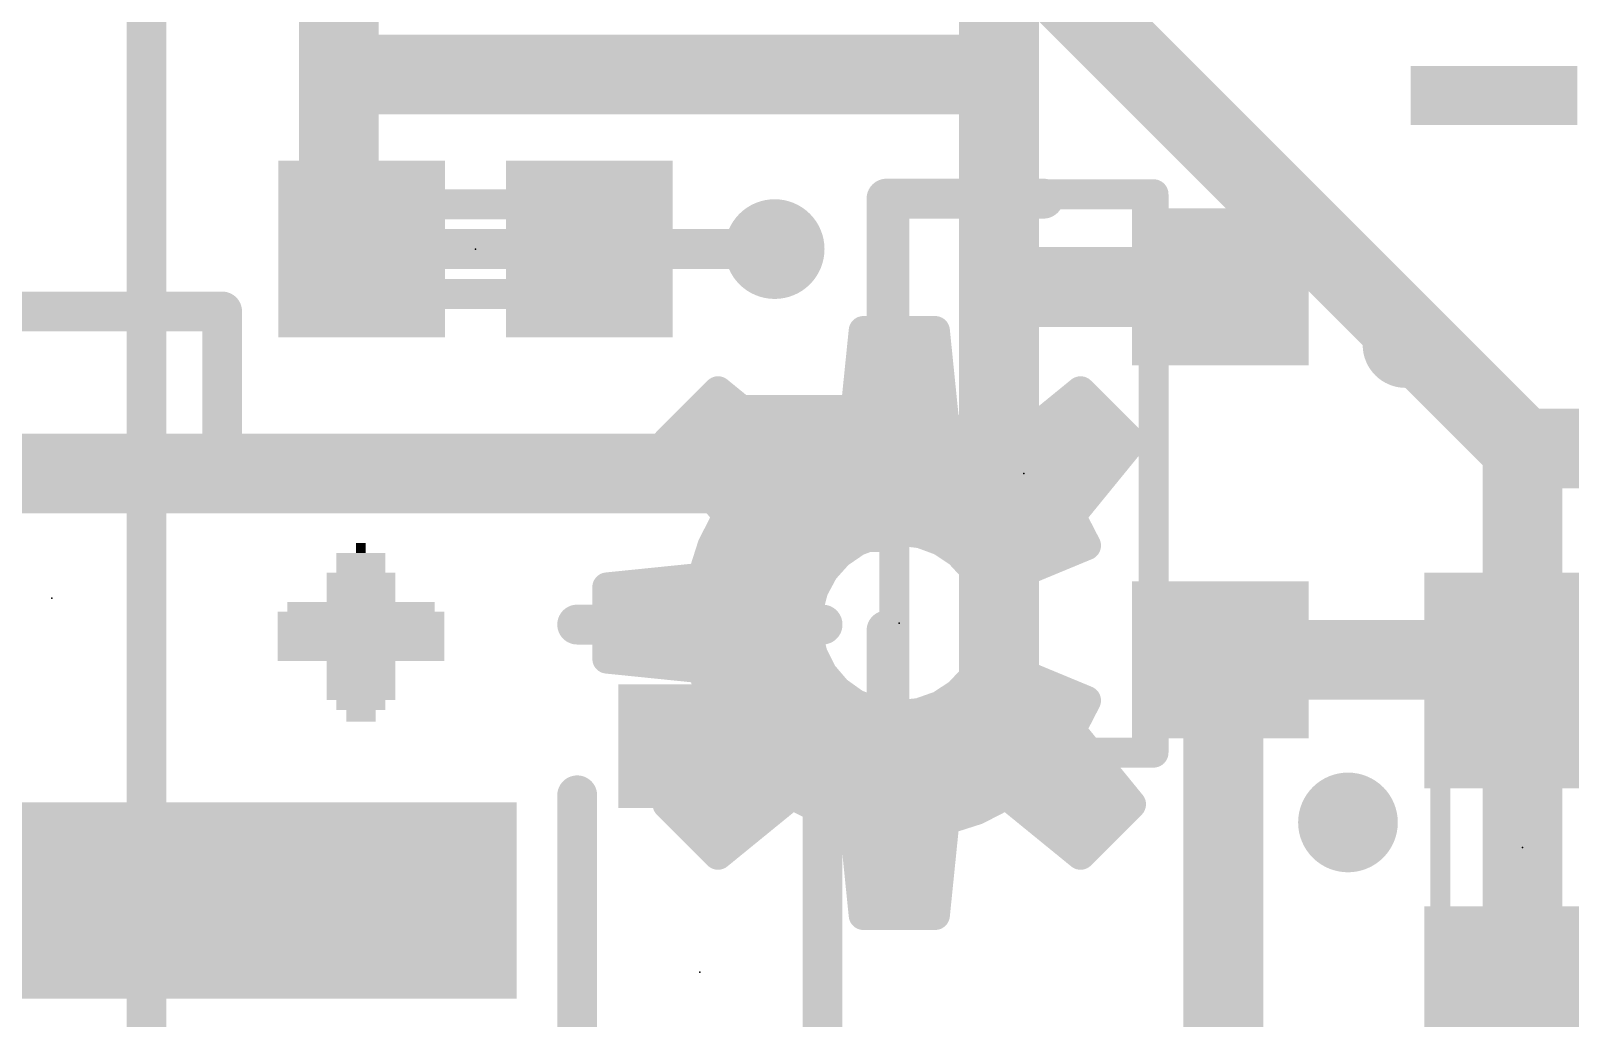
# Model space of a CAD drawing. Extents: x -33 to 53.6, y -19.6 to 58.5.
# Drawn here: x 7 to 14.85, y 18.18 to 23.21 of the extents above; entities that cross this region are included whole.
import ezdxf

# ---------------------------------------------------------------- set-up
doc = ezdxf.new("R2010")
doc.units = 0
for name, color, linetype in [('1', 12, 'CONTINUOUS'), ('16', 132, 'CONTINUOUS'), ('18', 110, 'CONTINUOUS'), ('21', 41, 'CONTINUOUS'), ('22', 40, 'CONTINUOUS'), ('23', 53, 'CONTINUOUS'), ('24', 53, 'CONTINUOUS'), ('51', 53, 'CONTINUOUS')]:
    doc.layers.add(name, color=color, linetype=linetype)

# ---------------------------------------------------------------- blocks, each defined once
blk = doc.blocks.new('RECT')
blk.add_solid([(-0.5, -0.5), (0.5, -0.5), (-0.5, 0.5), (0.5, 0.5)])
blk = doc.blocks.new('ROUNDV')
at = {"const_width": 0.5}
blk.add_lwpolyline([(0, -0.25, 1), (0, 0.25, 1), (0, -0.25)], format="xyb", dxfattribs=at)

msp = doc.modelspace()

# ---------------------------------------------------------------- linework, layer by layer
at = {"layer": '1'}
for points, const_width in [([(11.938, 22.987), (11.938, 24.169)], 0.4064), ([(8.575, 24.0999), (8.575, 22.987)], 0.4064), ([(8.575, 22.987), (11.938, 22.987)], 0.4064), ([(8.575, 22.098), (8.575, 22.987)], 0.4064), ([(11.938, 21.905), (11.938, 22.987)], 0.4064), ([(8.691, 22.098), (8.575, 22.098)], 0.4064), ([(10.795, 22.098), (9.851, 22.098)], 0.2032), ([(11.938, 19.812), (11.938, 21.905)], 0.4064), ([(13.065, 21.905), (11.938, 21.905)], 0.4064), ([(10.965, 20.955), (4.744, 20.955)], 0.4064), ([(14.5, 20.005), (13.065, 20.005)], 0.4064), ([(13.081, 17.653), (13.081, 19.989)], 0.4064), ([(14.605, 19.9), (14.5, 20.005)], 0.4064), ([(13.081, 19.989), (13.065, 20.005)], 0.2032), ([(15.279, 19.9), (14.605, 19.9)], 0.4064), ([(11.691, 19.565), (11.938, 19.812)], 0.4064), ([(10.414, 19.565), (11.691, 19.565)], 0.4064), ([(7.1798, 18.78), (4.715, 18.78)], 0.4064)]:
    msp.add_lwpolyline(points, dxfattribs=dict(at, const_width=const_width))
for points, const_width in [([(8.575, 23.0886, 1), (8.575, 22.8854)], 0.2032), ([(8.6766, 22.987, 1), (8.4734, 22.987)], 0.2032), ([(12.0396, 22.987, 1), (11.8364, 22.987)], 0.2032), ([(11.938, 22.8854, 1), (11.938, 23.0886)], 0.2032), ([(8.4734, 22.987, 1), (8.6766, 22.987)], 0.2032), ([(11.8364, 22.987, 1), (12.0396, 22.987)], 0.2032), ([(8.575, 22.1996, 1), (8.575, 21.9964)], 0.2032), ([(8.691, 21.9964, 1), (8.691, 22.1996)], 0.2032), ([(8.4734, 22.098, 1), (8.6766, 22.098)], 0.2032), ([(9.851, 22.1488, 1), (9.851, 22.0472)], 0.1016), ([(10.795, 22.0472, 1), (10.795, 22.1488)], 0.1016), ([(12.0396, 21.905, 1), (11.8364, 21.905)], 0.2032), ([(11.938, 22.0066, 1), (11.938, 21.8034)], 0.2032), ([(13.065, 21.8034, 1), (13.065, 22.0066)], 0.2032), ([(11.8364, 21.905, 1), (12.0396, 21.905)], 0.2032), ([(10.965, 20.8534, 1), (10.965, 21.0566)], 0.2032), ([(13.065, 20.1066, 1), (13.065, 19.9034)], 0.2032), ([(13.1826, 19.989, 1), (12.9794, 19.989)], 0.2032), ([(14.5718, 20.0768, 1), (14.4282, 19.9332)], 0.2032), ([(14.5, 19.9034, 1), (14.5, 20.1066)], 0.2032), ([(13.1009, 20.0409, 1), (13.0291, 19.9691)], 0.1016), ([(14.605, 20.0016, 1), (14.605, 19.7984)], 0.2032), ([(12.0098, 19.7402, 1), (11.8662, 19.8838)], 0.2032), ([(13.0451, 19.9531, 1), (13.1169, 20.0249)], 0.1016), ([(14.5332, 19.8282, 1), (14.6768, 19.9718)], 0.2032), ([(11.8364, 19.812, 1), (12.0396, 19.812)], 0.2032), ([(10.414, 19.6666, 1), (10.414, 19.4634)], 0.2032), ([(11.691, 19.4634, 1), (11.691, 19.6666)], 0.2032), ([(11.6192, 19.6368, 1), (11.7628, 19.4932)], 0.2032), ([(7.1798, 18.6784, 1), (7.1798, 18.8816)], 0.2032)]:
    msp.add_lwpolyline(points, format="xyb", dxfattribs=dict(at, const_width=const_width))
at = {"layer": '16'}
for points, const_width in [([(7.5946, 9.1694), (7.5946, 29.3878)], 0.2032), ([(8.509, 25.4), (8.509, 22.606)], 0.2032), ([(11.723, 23.964), (14.605, 21.082)], 0.4064), ([(8.509, 22.606), (9.017, 22.098)], 0.2032), ([(9.017, 22.098), (10.795, 22.098)], 0.2032), ([(17.272, 21.082), (14.605, 21.082)], 0.4064), ([(14.605, 16.51), (14.605, 21.082)], 0.4064)]:
    msp.add_lwpolyline(points, dxfattribs=dict(at, const_width=const_width))
for points, const_width in [([(8.5449, 22.6419, 1), (8.4731, 22.5701)], 0.1016), ([(8.4582, 22.606, 1), (8.5598, 22.606)], 0.1016), ([(9.017, 22.1488, 1), (9.017, 22.0472)], 0.1016), ([(10.795, 22.0472, 1), (10.795, 22.1488)], 0.1016), ([(8.9811, 22.0621, 1), (9.0529, 22.1339)], 0.1016), ([(14.605, 21.1836, 1), (14.605, 20.9804)], 0.2032), ([(14.7066, 21.082, 1), (14.5034, 21.082)], 0.2032), ([(14.5332, 21.0102, 1), (14.6768, 21.1538)], 0.2032)]:
    msp.add_lwpolyline(points, format="xyb", dxfattribs=dict(at, const_width=const_width))
at = {"layer": '21', "const_width": 0.2032}
for points in [[(11.365, 21.755), (11.365, 22.355)], [(11.365, 22.355), (12.165, 22.355)], [(7.9798, 21.78), (4.4798, 21.78)], [(7.9798, 20.98), (7.9798, 21.78)], [(5.4798, 20.98), (7.9798, 20.98)], [(11.039, 20.185), (9.789, 20.185)], [(11.365, 20.155), (11.365, 19.555)], [(11.365, 19.555), (12.165, 19.555)], [(9.789, 19.315), (9.789, 17.515)], [(11.039, 19.315), (11.039, 17.515)]]:
    msp.add_lwpolyline(points, dxfattribs=at)
at = {"layer": '21'}
for points, const_width in [([(11.4158, 22.355, 1), (11.3142, 22.355)], 0.1016), ([(11.365, 22.4058, 1), (11.365, 22.3042)], 0.1016), ([(12.165, 22.3042, 1), (12.165, 22.4058)], 0.1016), ([(8.0306, 21.78, 1), (7.929, 21.78)], 0.1016), ([(7.9798, 21.7292, 1), (7.9798, 21.8308)], 0.1016), ([(11.3142, 21.755, 1), (11.4158, 21.755)], 0.1016), ([(14.01, 21.4544, 1), (14.01, 21.7656, 1), (14.01, 21.4544)], 0.127), ([(7.929, 20.98, 1), (8.0306, 20.98)], 0.1016), ([(7.9798, 20.9292, 1), (7.9798, 21.0308)], 0.1016), ([(9.789, 20.2358, 1), (9.789, 20.1342)], 0.1016), ([(11.039, 20.1342, 1), (11.039, 20.2358)], 0.1016), ([(11.4158, 20.155, 1), (11.3142, 20.155)], 0.1016), ([(11.365, 19.6058, 1), (11.365, 19.5042)], 0.1016), ([(12.165, 19.5042, 1), (12.165, 19.6058)], 0.1016), ([(11.3142, 19.555, 1), (11.4158, 19.555)], 0.1016), ([(9.8398, 19.315, 1), (9.7382, 19.315)], 0.1016), ([(11.0898, 19.315, 1), (10.9882, 19.315)], 0.1016)]:
    msp.add_lwpolyline(points, format="xyb", dxfattribs=dict(at, const_width=const_width))
at = {"layer": '22', "const_width": 0.15}
for points in [[(11.198, 21.1979), (11.2472, 21.6818)], [(11.2472, 21.6818), (11.6128, 21.6818)], [(11.6128, 21.6818), (11.662, 21.1979)], [(11.2389, 21.6), (11.6211, 21.6)], [(11.2236, 21.45), (11.6364, 21.45)], [(10.248, 21.1165), (10.5065, 21.375)], [(10.5065, 21.375), (10.8835, 21.0676)], [(11.9765, 21.0676), (12.3535, 21.375)], [(12.3535, 21.375), (12.612, 21.1165)], [(10.4315, 21.3), (10.5985, 21.3)], [(11.2084, 21.3), (11.6516, 21.3)], [(12.2615, 21.3), (12.4285, 21.3)], [(11.0353, 21.1458), (11.198, 21.1979)], [(11.662, 21.1979), (11.8247, 21.1458)], [(10.5554, 20.7395), (10.248, 21.1165)], [(10.2815, 21.15), (10.7824, 21.15)], [(10.8835, 21.0676), (11.0353, 21.1458)], [(11.0484, 21.15), (11.8116, 21.15)], [(11.8247, 21.1458), (11.9765, 21.0676)], [(12.0776, 21.15), (12.5785, 21.15)], [(12.612, 21.1165), (12.3046, 20.7395)], [(10.343, 21), (12.517, 21)], [(10.4653, 20.85), (12.3947, 20.85)], [(10.4772, 20.5877), (10.5554, 20.7395)], [(12.3046, 20.7395), (12.3828, 20.5877)], [(10.5351, 20.7), (12.3249, 20.7)], [(11.3186, 20.6483), (11.2136, 20.6088)], [(11.43, 20.6618), (11.3186, 20.6483)], [(11.5394, 20.6489), (11.43, 20.6618)], [(11.6428, 20.6107), (11.5394, 20.6489)], [(10.4251, 20.425), (10.4772, 20.5877)], [(11.2136, 20.6088), (11.121, 20.5454)], [(11.7345, 20.5495), (11.6428, 20.6107)], [(12.3828, 20.5877), (11.8631, 20.3724)], [(10.4651, 20.55), (11.1277, 20.55)], [(11.121, 20.5454), (11.0461, 20.4619)], [(11.7337, 20.55), (12.2918, 20.55)], [(11.8093, 20.4686), (11.7345, 20.5495)], [(9.9412, 20.3758), (10.4251, 20.425)], [(10.1792, 20.4), (11.013, 20.4)], [(11.0461, 20.4619), (10.9932, 20.3629)], [(11.8631, 20.3724), (11.8093, 20.4686)], [(11.8476, 20.4), (11.9297, 20.4)], [(9.9412, 20.0102), (9.9412, 20.3758)], [(10.9932, 20.3629), (10.9654, 20.2542)], [(9.9412, 20.25), (10.9653, 20.25)], [(10.9654, 20.2542), (10.9642, 20.142)], [(9.9412, 20.1), (10.974, 20.1)], [(10.9642, 20.142), (10.9896, 20.0328)], [(10.4251, 19.961), (9.9412, 20.0102)], [(10.9896, 20.0328), (11.0404, 19.9327)], [(11.808, 19.9158), (11.8631, 20.0136)], [(11.8631, 20.0136), (12.3828, 19.7983)], [(10.4772, 19.7983), (10.4251, 19.961)], [(10.4286, 19.95), (11.0316, 19.95)], [(11.0404, 19.9327), (11.1134, 19.8475)], [(11.8273, 19.95), (12.0166, 19.95)], [(11.1134, 19.8475), (11.2046, 19.7822)], [(11.7313, 19.834), (11.808, 19.9158)], [(10.4767, 19.8), (11.1797, 19.8)], [(10.5554, 19.6465), (10.4772, 19.7983)], [(11.2046, 19.7822), (11.3087, 19.7403)], [(11.5315, 19.7355), (11.6373, 19.7727)], [(11.6373, 19.7727), (11.7313, 19.834)], [(11.6793, 19.8), (12.3787, 19.8)], [(12.3828, 19.7983), (12.3046, 19.6465)], [(11.3087, 19.7403), (11.4198, 19.7245)], [(11.4198, 19.7245), (11.5315, 19.7355)], [(10.248, 19.2695), (10.5554, 19.6465)], [(10.5536, 19.65), (12.3064, 19.65)], [(12.3046, 19.6465), (12.612, 19.2695)], [(10.4359, 19.5), (12.4241, 19.5)], [(10.3136, 19.35), (12.5464, 19.35)], [(10.8835, 19.3184), (10.5065, 19.011)], [(11.0353, 19.2402), (10.8835, 19.3184)], [(11.9765, 19.3184), (11.8247, 19.2402)], [(12.3535, 19.011), (11.9765, 19.3184)], [(10.5065, 19.011), (10.248, 19.2695)], [(11.198, 19.1881), (11.0353, 19.2402)], [(11.8247, 19.2402), (11.662, 19.1881)], [(12.612, 19.2695), (12.3535, 19.011)], [(10.3175, 19.2), (10.7383, 19.2)], [(11.1608, 19.2), (11.6992, 19.2)], [(11.2472, 18.7042), (11.198, 19.1881)], [(11.662, 19.1881), (11.6128, 18.7042)], [(12.1217, 19.2), (12.5425, 19.2)], [(10.4675, 19.05), (10.5543, 19.05)], [(11.212, 19.05), (11.648, 19.05)], [(12.3057, 19.05), (12.3925, 19.05)], [(11.2273, 18.9), (11.6327, 18.9)], [(11.2425, 18.75), (11.6175, 18.75)], [(11.6128, 18.7042), (11.2472, 18.7042)]]:
    msp.add_lwpolyline(points, dxfattribs=at)
at = {"layer": '22', "const_width": 0.075}
for points in [[(11.2472, 21.7193, 1), (11.2472, 21.6443)], [(11.2845, 21.678, 1), (11.2099, 21.6856)], [(11.6501, 21.6856, 1), (11.5755, 21.678)], [(11.6128, 21.6443, 1), (11.6128, 21.7193)], [(11.2389, 21.6375, 1), (11.2389, 21.5625)], [(11.6211, 21.5625, 1), (11.6211, 21.6375)], [(11.2236, 21.4875, 1), (11.2236, 21.4125)], [(11.6364, 21.4125, 1), (11.6364, 21.4875)], [(10.5302, 21.4041, 1), (10.4828, 21.3459)], [(10.533, 21.3485, 1), (10.48, 21.4015)], [(12.38, 21.4015, 1), (12.327, 21.3485)], [(12.3772, 21.3459, 1), (12.3298, 21.4041)], [(10.4315, 21.3375, 1), (10.4315, 21.2625)], [(10.5985, 21.2625, 1), (10.5985, 21.3375)], [(11.2084, 21.3375, 1), (11.2084, 21.2625)], [(11.6516, 21.2625, 1), (11.6516, 21.3375)], [(12.2615, 21.3375, 1), (12.2615, 21.2625)], [(12.4285, 21.2625, 1), (12.4285, 21.3375)], [(11.2094, 21.1622, 1), (11.1866, 21.2336)], [(11.6734, 21.2336, 1), (11.6506, 21.1622)], [(10.2771, 21.1402, 1), (10.2189, 21.0928)], [(10.2215, 21.143, 1), (10.2745, 21.09)], [(10.2815, 21.1875, 1), (10.2815, 21.1125)], [(10.7824, 21.1125, 1), (10.7824, 21.1875)], [(11.0239, 21.1815, 1), (11.0468, 21.1101)], [(11.0484, 21.1875, 1), (11.0484, 21.1125)], [(11.0525, 21.1125, 1), (11.0182, 21.1792)], [(11.1607, 21.2017, 1), (11.2353, 21.1941)], [(11.6247, 21.1941, 1), (11.6993, 21.2017)], [(11.8418, 21.1792, 1), (11.8075, 21.1125)], [(11.8116, 21.1125, 1), (11.8116, 21.1875)], [(11.8132, 21.1101, 1), (11.8361, 21.1815)], [(12.0776, 21.1875, 1), (12.0776, 21.1125)], [(12.5785, 21.1125, 1), (12.5785, 21.1875)], [(12.6411, 21.0928, 1), (12.5829, 21.1402)], [(12.5855, 21.09, 1), (12.6385, 21.143)], [(10.8663, 21.1009, 1), (10.9007, 21.0343)], [(10.8598, 21.0385, 1), (10.9072, 21.0967)], [(11.9528, 21.0967, 1), (12.0002, 21.0385)], [(11.9593, 21.0343, 1), (11.9937, 21.1009)], [(10.343, 21.0375, 1), (10.343, 20.9625)], [(12.517, 20.9625, 1), (12.517, 21.0375)], [(10.4653, 20.8875, 1), (10.4653, 20.8125)], [(12.3947, 20.8125, 1), (12.3947, 20.8875)], [(10.5887, 20.7223, 1), (10.5221, 20.7567)], [(10.5263, 20.7158, 1), (10.5845, 20.7632)], [(12.3379, 20.7567, 1), (12.2713, 20.7223)], [(12.2755, 20.7632, 1), (12.3337, 20.7158)], [(10.5351, 20.7375, 1), (10.5351, 20.6625)], [(11.3141, 20.6856, 1), (11.3231, 20.6111)], [(11.3318, 20.6133, 1), (11.3054, 20.6834)], [(11.4344, 20.699, 1), (11.4256, 20.6246)], [(11.4345, 20.6246, 1), (11.4255, 20.699)], [(11.5524, 20.684, 1), (11.5265, 20.6137)], [(11.535, 20.6116, 1), (11.5438, 20.6861)], [(12.3249, 20.6625, 1), (12.3249, 20.7375)], [(10.4438, 20.6048, 1), (10.5105, 20.5705)], [(10.5129, 20.5762, 1), (10.4415, 20.5991)], [(11.2004, 20.6439, 1), (11.2268, 20.5737)], [(11.2348, 20.5779, 1), (11.1924, 20.6398)], [(11.6637, 20.6419, 1), (11.622, 20.5795)], [(11.6299, 20.5755, 1), (11.6558, 20.6459)], [(12.3495, 20.5705, 1), (12.4161, 20.6049)], [(12.3972, 20.5531, 1), (12.3684, 20.6223)], [(10.4651, 20.5875, 1), (10.4651, 20.5125)], [(11.0998, 20.5764, 1), (11.1422, 20.5145)], [(11.1489, 20.5204, 1), (11.0931, 20.5705)], [(11.1277, 20.5125, 1), (11.1277, 20.5875)], [(11.7337, 20.5875, 1), (11.7337, 20.5125)], [(11.762, 20.5749, 1), (11.7069, 20.524)], [(11.7136, 20.5183, 1), (11.7553, 20.5807)], [(12.2918, 20.5125, 1), (12.2918, 20.5875)], [(10.1792, 20.4375, 1), (10.1792, 20.3625)], [(10.3894, 20.4364, 1), (10.4608, 20.4136)], [(10.4289, 20.3877, 1), (10.4213, 20.4623)], [(11.0182, 20.4869, 1), (11.074, 20.4369)], [(11.0792, 20.4442, 1), (11.013, 20.4796)], [(11.013, 20.3625, 1), (11.013, 20.4375)], [(11.842, 20.4869, 1), (11.7765, 20.4502)], [(11.7817, 20.4431, 1), (11.8368, 20.494)], [(11.8476, 20.4375, 1), (11.8476, 20.3625)], [(11.9297, 20.3625, 1), (11.9297, 20.4375)], [(9.9787, 20.3758, 1), (9.9037, 20.3758)], [(9.9374, 20.4131, 1), (9.945, 20.3385)], [(10.9602, 20.3806, 1), (11.0263, 20.3452)], [(11.0296, 20.3536, 1), (10.9569, 20.3722)], [(11.8487, 20.407, 1), (11.8775, 20.3378)], [(11.8304, 20.3541, 1), (11.8958, 20.3907)], [(9.9412, 20.2875, 1), (9.9412, 20.2125)], [(11.0029, 20.2538, 1), (10.9279, 20.2546)], [(10.9653, 20.2125, 1), (10.9653, 20.2875)], [(10.9291, 20.2635, 1), (11.0017, 20.2449)], [(9.9412, 20.1375, 1), (9.9412, 20.0625)], [(11.0007, 20.1505, 1), (10.9276, 20.1335)], [(10.9267, 20.1424, 1), (11.0017, 20.1416)], [(10.974, 20.0625, 1), (10.974, 20.1375)], [(9.945, 20.0475, 1), (9.9374, 19.9729)], [(11.0231, 20.0497, 1), (10.9562, 20.0158)], [(11.8775, 20.0482, 1), (11.8487, 19.979)], [(11.8958, 19.9952, 1), (11.8304, 20.032)], [(9.9037, 20.0102, 1), (9.9787, 20.0102)], [(10.4608, 19.9724, 1), (10.3894, 19.9496)], [(10.4286, 19.9875, 1), (10.4286, 19.9125)], [(10.4213, 19.9237, 1), (10.4289, 19.9983)], [(10.9531, 20.0242, 1), (11.0262, 20.0413)], [(11.0688, 19.9571, 1), (11.0119, 19.9083)], [(11.0316, 19.9125, 1), (11.0316, 19.9875)], [(11.8273, 19.9875, 1), (11.8273, 19.9125)], [(12.0166, 19.9125, 1), (12.0166, 19.9875)], [(11.0069, 19.9157, 1), (11.0738, 19.9496)], [(11.1353, 19.878, 1), (11.0916, 19.817)], [(11.7754, 19.9342, 1), (11.8407, 19.8974)], [(11.8354, 19.8902, 1), (11.7807, 19.9415)], [(10.4767, 19.8375, 1), (10.4767, 19.7625)], [(10.5105, 19.8155, 1), (10.4438, 19.7812)], [(10.4415, 19.7869, 1), (10.5129, 19.8098)], [(11.085, 19.8231, 1), (11.1419, 19.8719)], [(11.2186, 19.8169, 1), (11.1906, 19.7474)], [(11.1797, 19.7625, 1), (11.1797, 19.8375)], [(11.1828, 19.7517, 1), (11.2265, 19.8126)], [(11.6498, 19.7373, 1), (11.6249, 19.808)], [(11.6793, 19.8375, 1), (11.6793, 19.7625)], [(11.704, 19.8596, 1), (11.7587, 19.8083)], [(11.7518, 19.8025, 1), (11.7108, 19.8654)], [(12.4161, 19.7811, 1), (12.3495, 19.8155)], [(12.3684, 19.7637, 1), (12.3972, 19.8329)], [(12.3787, 19.7625, 1), (12.3787, 19.8375)], [(11.314, 19.7775, 1), (11.3034, 19.7032)], [(11.2948, 19.7055, 1), (11.3227, 19.7751)], [(11.4162, 19.7618, 1), (11.4235, 19.6871)], [(11.4145, 19.6873, 1), (11.4251, 19.7616)], [(11.519, 19.7708, 1), (11.5439, 19.7001)], [(11.5352, 19.6981, 1), (11.5278, 19.7728)], [(11.6169, 19.8041, 1), (11.6578, 19.7412)], [(10.5536, 19.6875, 1), (10.5536, 19.6125)], [(10.5221, 19.6293, 1), (10.5887, 19.6637)], [(10.5845, 19.6228, 1), (10.5263, 19.6702)], [(12.3337, 19.6702, 1), (12.2755, 19.6228)], [(12.2713, 19.6637, 1), (12.3379, 19.6293)], [(12.3064, 19.6125, 1), (12.3064, 19.6875)], [(10.4359, 19.5375, 1), (10.4359, 19.4625)], [(12.4241, 19.4625, 1), (12.4241, 19.5375)], [(10.3136, 19.3875, 1), (10.3136, 19.3125)], [(10.9007, 19.3517, 1), (10.8663, 19.2851)], [(10.9072, 19.2893, 1), (10.8598, 19.3475)], [(12.0002, 19.3475, 1), (11.9528, 19.2893)], [(11.9937, 19.2851, 1), (11.9593, 19.3517)], [(12.5464, 19.3125, 1), (12.5464, 19.3875)], [(10.2745, 19.296, 1), (10.2215, 19.243)], [(10.2189, 19.2932, 1), (10.2771, 19.2458)], [(11.0468, 19.2759, 1), (11.0239, 19.2045)], [(11.0182, 19.2068, 1), (11.0525, 19.2735)], [(11.8075, 19.2735, 1), (11.8418, 19.2068)], [(11.8361, 19.2045, 1), (11.8132, 19.2759)], [(12.5829, 19.2458, 1), (12.6411, 19.2932)], [(12.6385, 19.243, 1), (12.5855, 19.296)], [(10.3175, 19.2375, 1), (10.3175, 19.1625)], [(10.7383, 19.1625, 1), (10.7383, 19.2375)], [(11.1608, 19.2375, 1), (11.1608, 19.1625)], [(11.2353, 19.1919, 1), (11.1607, 19.1843)], [(11.1866, 19.1524, 1), (11.2094, 19.2238)], [(11.6506, 19.2238, 1), (11.6734, 19.1524)], [(11.6993, 19.1843, 1), (11.6247, 19.1919)], [(11.6992, 19.1625, 1), (11.6992, 19.2375)], [(12.1217, 19.2375, 1), (12.1217, 19.1625)], [(12.5425, 19.1625, 1), (12.5425, 19.2375)], [(10.4675, 19.0875, 1), (10.4675, 19.0125)], [(10.4828, 19.0401, 1), (10.5302, 18.9819)], [(10.48, 18.9845, 1), (10.533, 19.0375)], [(10.5543, 19.0125, 1), (10.5543, 19.0875)], [(11.212, 19.0875, 1), (11.212, 19.0125)], [(11.648, 19.0125, 1), (11.648, 19.0875)], [(12.3057, 19.0875, 1), (12.3057, 19.0125)], [(12.327, 19.0375, 1), (12.38, 18.9845)], [(12.3298, 18.9819, 1), (12.3772, 19.0401)], [(12.3925, 19.0125, 1), (12.3925, 19.0875)], [(11.2273, 18.9375, 1), (11.2273, 18.8625)], [(11.6327, 18.8625, 1), (11.6327, 18.9375)], [(11.2425, 18.7875, 1), (11.2425, 18.7125)], [(11.6175, 18.7125, 1), (11.6175, 18.7875)], [(11.2472, 18.7417, 1), (11.2472, 18.6667)], [(11.2099, 18.7004, 1), (11.2845, 18.708)], [(11.5755, 18.708, 1), (11.6501, 18.7004)], [(11.6128, 18.6667, 1), (11.6128, 18.7417)]]:
    msp.add_lwpolyline(points, format="xyb", dxfattribs=at)
at = {"layer": '23'}
for p in [(9.271, 22.098), (12.065, 20.955), (7.112, 20.32), (14.605, 19.05), (10.414, 18.415)]:
    msp.add_point(p, dxfattribs=at)
at = {"layer": '24'}
msp.add_point((11.43, 20.193), dxfattribs=at)
at = {"layer": '51'}
for points, const_width in [([(11.4046, 22.3774), (12.7254, 22.3774)], 0.1524), ([(11.4046, 19.5326), (11.4046, 22.3774)], 0.1524), ([(12.7254, 22.3774), (12.7254, 19.5326)], 0.1524), ([(9.0006, 22.3266), (9.5414, 22.3266)], 0.1524), ([(9.5414, 21.8694), (9.0006, 21.8694)], 0.1524), ([(12.7254, 19.5326), (11.4046, 19.5326)], 0.1524), ([(14.186, 19.406), (14.186, 18.694)], 0.1016)]:
    msp.add_lwpolyline(points, dxfattribs=dict(at, const_width=const_width))
for points, const_width in [([(11.4046, 22.4155, 1), (11.4046, 22.3393)], 0.0762), ([(11.4427, 22.3774, 1), (11.3665, 22.3774)], 0.0762), ([(12.7635, 22.3774, 1), (12.6873, 22.3774)], 0.0762), ([(12.7254, 22.3393, 1), (12.7254, 22.4155)], 0.0762), ([(9.0006, 22.3647, 1), (9.0006, 22.2885)], 0.0762), ([(9.5414, 22.2885, 1), (9.5414, 22.3647)], 0.0762), ([(9.0006, 21.9075, 1), (9.0006, 21.8313)], 0.0762), ([(9.5414, 21.8313, 1), (9.5414, 21.9075)], 0.0762), ([(11.4046, 19.5707, 1), (11.4046, 19.4945)], 0.0762), ([(12.7254, 19.4945, 1), (12.7254, 19.5707)], 0.0762), ([(11.3665, 19.5326, 1), (11.4427, 19.5326)], 0.0762), ([(12.6873, 19.5326, 1), (12.7635, 19.5326)], 0.0762), ([(14.2114, 19.406, 1), (14.1606, 19.406)], 0.0508), ([(14.1606, 18.694, 1), (14.2114, 18.694)], 0.0508)]:
    msp.add_lwpolyline(points, format="xyb", dxfattribs=dict(at, const_width=const_width))

# ---------------------------------------------------------------- block references
at = {"layer": '1'}
for p, xscale, yscale, rotation in [((14.46, 22.88), 0.3, 0.85, 270), ((13.065, 21.905), 0.8, 0.9, 90), ((10.965, 20.955), 0.8, 0.9, 90), ((13.065, 20.005), 0.8, 0.9, 90), ((10.414, 19.565), 0.63, 0.83, 270)]:
    msp.add_blockref('RECT', p, dxfattribs=dict(at, xscale=xscale, yscale=yscale, rotation=rotation))
at = {"layer": '1', "xscale": 0.85, "yscale": 0.9}
for p in [(8.691, 22.098), (9.851, 22.098)]:
    msp.add_blockref('RECT', p, dxfattribs=at)
at = {"layer": '1', "xscale": 1.1, "rotation": 270}
for p in [(14.605, 19.9), (14.605, 18.2)]:
    msp.add_blockref('RECT', p, dxfattribs=at)
at = {"layer": '1', "yscale": 4.6, "rotation": 90}
msp.add_blockref('RECT', (7.1798, 18.78), dxfattribs=at)
at = {"layer": '18', "xscale": 0.508, "yscale": 0.508}
for p in [(10.795, 22.098), (10.795, 22.098), (13.716, 19.177), (13.716, 19.177)]:
    msp.add_blockref('ROUNDV', p, dxfattribs=at)
at = {"layer": '21'}
for p, xscale, yscale in [((8.687, 20.525), 0.25, 0.05), ((8.687, 20.575), 0.05, 0.05), ((8.687, 20.475), 0.25, 0.05), ((8.687, 20.425), 0.35, 0.05), ((8.687, 20.375), 0.35, 0.05), ((8.687, 20.325), 0.35, 0.05), ((8.687, 20.22), 0.85, 0.06), ((8.687, 20.275), 0.75, 0.05), ((8.687, 20.165), 0.85, 0.05), ((8.687, 20.115), 0.85, 0.05), ((8.687, 20.075), 0.85, 0.05), ((8.687, 20.025), 0.85, 0.05), ((8.687, 19.97), 0.35, 0.06), ((8.687, 19.915), 0.35, 0.05), ((8.687, 19.865), 0.35, 0.05), ((8.687, 19.825), 0.35, 0.05), ((8.687, 19.775), 0.25, 0.05), ((8.687, 19.72), 0.15, 0.06)]:
    msp.add_blockref('RECT', p, dxfattribs=dict(at, xscale=xscale, yscale=yscale))
at = {"layer": '51', "xscale": 0.3, "yscale": 0.6096}
for p in [(8.867, 22.098), (9.6798, 22.098)]:
    msp.add_blockref('RECT', p, dxfattribs=at)
at = {"layer": '51', "xscale": 0.5001, "yscale": 0.95, "rotation": 270}
for p in [(14.6101, 19.6381), (14.6101, 18.4698)]:
    msp.add_blockref('RECT', p, dxfattribs=at)

doc.saveas('drawing.dxf')
